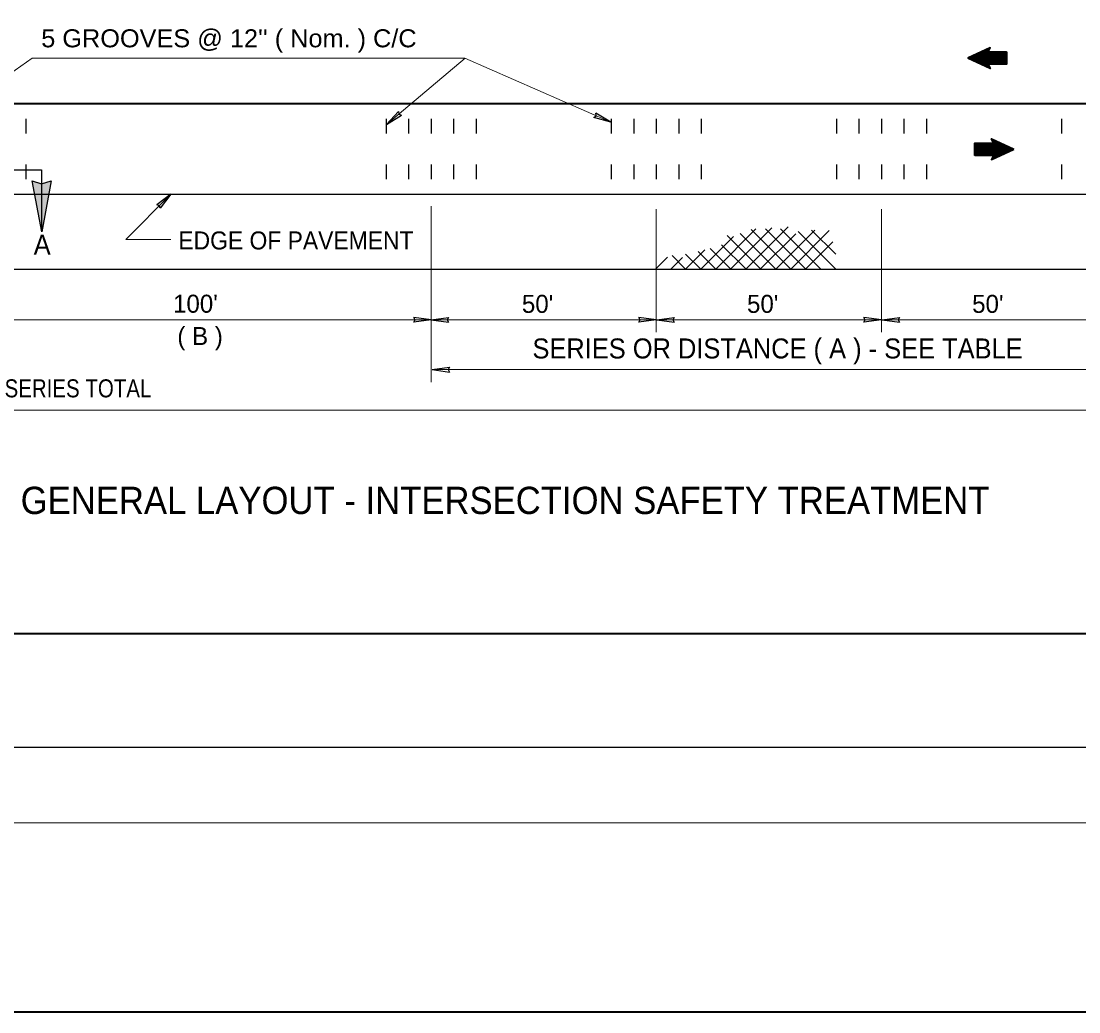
# Model space of a CAD drawing. Extents: x 1615 to 2505, y -386 to 247.
# Drawn here: x 2260.7 to 2330.5, y -326.9 to -261.5 of the extents above; entities that cross this region are included whole.
import ezdxf

# ---------------------------------------------------------------- set-up
doc = ezdxf.new("R2010")
doc.units = 0
doc.header["$LTSCALE"] = 0.51
doc.layers.add('1', color=7, linetype='Continuous', lineweight=25)

msp = doc.modelspace()

# ---------------------------------------------------------------- hatches: boundary and pattern name
at = {"layer": '1'}
msp.add_hatch(color=256, dxfattribs=at).paths.add_polyline_path([(2261.4232, -272.0217), (2262.0505, -272.2343), (2262.6828, -272.0252), (2262.0644, -275.4013)])

# ---------------------------------------------------------------- linework, layer by layer
for p, q in [((2325.7171, -263.7258), (2323.619, -263.7258)), ((2325.7173, -263.7147), (2323.643, -263.7147)), ((2325.7173, -263.7038), (2323.667, -263.7038)), ((2325.7174, -263.6913), (2323.6941, -263.6913)), ((2325.7175, -263.6802), (2323.7181, -263.6802)), ((2325.7175, -263.6692), (2323.7422, -263.6692)), ((2325.7177, -263.6582), (2323.7662, -263.6582)), ((2325.7178, -263.6457), (2323.7933, -263.6457)), ((2325.7178, -263.6333), (2323.8202, -263.6333)), ((2325.718, -263.6195), (2323.8503, -263.6195)), ((2325.7182, -263.6057), (2323.8803, -263.6057)), ((2325.7182, -263.5946), (2323.9043, -263.5946)), ((2325.7183, -263.5836), (2323.9284, -263.5836)), ((2325.7184, -263.5726), (2323.9524, -263.5726)), ((2325.7185, -263.5615), (2323.9765, -263.5615)), ((2325.7186, -263.5503), (2324.0005, -263.5503)), ((2324.4704, -263.538), (2324.0276, -263.538)), ((2324.4763, -263.5269), (2324.0515, -263.5269)), ((2324.4821, -263.5158), (2324.0757, -263.5158)), ((2324.4878, -263.5047), (2324.0996, -263.5047)), ((2324.4944, -263.4923), (2324.1267, -263.4923)), ((2324.5009, -263.4798), (2324.1537, -263.4798)), ((2324.5083, -263.4661), (2324.1837, -263.4661)), ((2324.5154, -263.4522), (2324.2137, -263.4522)), ((2324.5213, -263.4412), (2324.2378, -263.4412)), ((2324.5272, -263.4302), (2324.2618, -263.4302)), ((2324.5328, -263.4191), (2324.2858, -263.4191)), ((2324.5387, -263.4081), (2324.3098, -263.4081)), ((2324.5445, -263.3971), (2324.3338, -263.3971)), ((2324.5511, -263.3845), (2324.3609, -263.3845)), ((2324.5568, -263.3735), (2324.3849, -263.3735)), ((2324.5627, -263.3625), (2324.4089, -263.3625)), ((2324.5684, -263.3514), (2324.4329, -263.3514)), ((2324.5749, -263.3389), (2324.4601, -263.3389)), ((2324.5814, -263.3266), (2324.487, -263.3266)), ((2324.5888, -263.3127), (2324.5172, -263.3127)), ((2324.596, -263.2989), (2324.5471, -263.2989)), ((2324.6018, -263.2878), (2324.5712, -263.2878)), ((2324.6076, -263.2767), (2324.5953, -263.2767)), ((2325.7188, -263.538), (2324.7133, -263.538)), ((2325.7154, -263.9262), (2323.1835, -263.9262)), ((2325.7153, -263.9402), (2323.1933, -263.9402)), ((2325.7155, -263.9125), (2323.2134, -263.9125)), ((2325.7152, -263.9526), (2323.2198, -263.9526)), ((2325.7156, -263.9013), (2323.2375, -263.9013)), ((2325.7151, -263.965), (2323.2464, -263.965)), ((2325.7158, -263.8902), (2323.2617, -263.8902)), ((2325.715, -263.9761), (2323.2699, -263.9761)), ((2325.7158, -263.8793), (2323.2856, -263.8793)), ((2325.7148, -263.9872), (2323.2935, -263.9872)), ((2325.7159, -263.8682), (2323.3098, -263.8682)), ((2325.7148, -263.9981), (2323.317, -263.9981)), ((2325.7159, -263.8572), (2323.3337, -263.8572)), ((2325.7147, -264.0106), (2323.3436, -264.0106)), ((2325.7161, -263.8447), (2323.3608, -263.8447)), ((2325.7145, -264.0217), (2323.3671, -264.0217)), ((2325.7162, -263.8337), (2323.3848, -263.8337)), ((2325.7145, -264.0327), (2323.3908, -264.0327)), ((2325.7163, -263.8226), (2323.4088, -263.8226)), ((2325.7144, -264.0437), (2323.4142, -264.0437)), ((2325.7163, -263.8117), (2323.4328, -263.8117)), ((2325.7143, -264.0548), (2323.4378, -264.0548)), ((2325.7165, -263.7992), (2323.4598, -263.7992)), ((2325.7143, -264.0658), (2323.4614, -264.0658)), ((2325.7167, -263.7867), (2323.4868, -263.7867)), ((2325.7141, -264.0797), (2323.4908, -264.0797)), ((2325.7167, -263.7729), (2323.5169, -263.7729)), ((2325.7139, -264.0935), (2323.5203, -264.0935)), ((2325.7138, -264.106), (2323.5468, -264.106)), ((2325.7168, -263.7591), (2323.5469, -263.7591)), ((2325.7169, -263.7481), (2323.5709, -263.7481)), ((2325.7138, -264.1183), (2323.5733, -264.1183)), ((2325.717, -263.737), (2323.595, -263.737)), ((2325.7137, -264.1293), (2323.5968, -264.1293)), ((2325.7136, -264.1405), (2323.6204, -264.1405)), ((2325.7134, -264.1516), (2323.6439, -264.1516)), ((2325.7133, -264.1639), (2323.6705, -264.1639)), ((2325.7133, -264.175), (2323.694, -264.175)), ((2325.7132, -264.1861), (2323.7176, -264.1861)), ((2325.713, -264.1972), (2323.7412, -264.1972)), ((2325.713, -264.2082), (2323.7648, -264.2082)), ((2325.7129, -264.2192), (2323.7883, -264.2192)), ((2325.7128, -264.2331), (2323.8177, -264.2331)), ((2325.7127, -264.2469), (2323.8473, -264.2469)), ((2325.7125, -264.2592), (2323.8738, -264.2592)), ((2325.7124, -264.2717), (2323.9003, -264.2717)), ((2325.7123, -264.2828), (2323.9238, -264.2828)), ((2325.7122, -264.2938), (2323.9474, -264.2938)), ((2325.7122, -264.3048), (2323.9709, -264.3048)), ((2325.7121, -264.3174), (2323.9974, -264.3174)), ((2324.6245, -264.3284), (2324.0209, -264.3284)), ((2324.4942, -264.3394), (2324.0445, -264.3394)), ((2324.4987, -264.3505), (2324.0681, -264.3505)), ((2324.503, -264.3616), (2324.0916, -264.3616)), ((2324.5074, -264.3727), (2324.1153, -264.3727)), ((2324.513, -264.3865), (2324.1447, -264.3865)), ((2324.5185, -264.4002), (2324.1742, -264.4002)), ((2324.5235, -264.4127), (2324.2007, -264.4127)), ((2324.5285, -264.4252), (2324.2272, -264.4252)), ((2324.5328, -264.4362), (2324.2508, -264.4362)), ((2324.5373, -264.4472), (2324.2743, -264.4472)), ((2324.5418, -264.4583), (2324.2978, -264.4583)), ((2324.5467, -264.4707), (2324.3243, -264.4707)), ((2324.5512, -264.4817), (2324.3479, -264.4817)), ((2324.5556, -264.4929), (2324.3715, -264.4929)), ((2324.56, -264.5039), (2324.395, -264.5039)), ((2324.5644, -264.5149), (2324.4186, -264.5149)), ((2324.5688, -264.526), (2324.4423, -264.526)), ((2324.5744, -264.5398), (2324.4717, -264.5398)), ((2324.5799, -264.5537), (2324.5011, -264.5537)), ((2324.5848, -264.5662), (2324.5276, -264.5662)), ((2324.5898, -264.5785), (2324.5542, -264.5785)), ((2324.5943, -264.5896), (2324.5776, -264.5896)), ((2284.8092, -268.3177), (2285.5853, -267.4552)), ((2284.8092, -268.3177), (2285.7893, -267.6966)), ((2299.5982, -268.1627), (2298.4823, -267.8448)), ((2299.5982, -268.1627), (2298.6093, -267.5557)), ((2261.0168, -267.9463), (2261.0168, -268.9059)), ((2284.7768, -267.9463), (2284.7768, -268.9059)), ((2286.2618, -267.9463), (2286.2618, -268.9059)), ((2287.7468, -267.9463), (2287.7468, -268.9059)), ((2289.2318, -267.9463), (2289.2318, -268.9059)), ((2290.7168, -267.9463), (2290.7168, -268.9059)), ((2299.6268, -267.9463), (2299.6268, -268.9059)), ((2301.1118, -267.9463), (2301.1118, -268.9059)), ((2302.5968, -267.9463), (2302.5968, -268.9059)), ((2304.0818, -267.9463), (2304.0818, -268.9059)), ((2305.5668, -267.9463), (2305.5668, -268.9059)), ((2314.4768, -267.9463), (2314.4768, -268.9059)), ((2315.9618, -267.9463), (2315.9618, -268.9059)), ((2317.4468, -267.9463), (2317.4468, -268.9059)), ((2318.9318, -267.9463), (2318.9318, -268.9059)), ((2320.4168, -267.9463), (2320.4168, -268.9059)), ((2329.3268, -267.9463), (2329.3268, -268.9059)), ((2324.7373, -269.2756), (2324.754, -269.2756)), ((2324.7418, -269.2866), (2324.7775, -269.2866)), ((2324.7468, -269.299), (2324.804, -269.299)), ((2323.6158, -269.9969), (2326.0219, -269.9969)), ((2323.6159, -269.9748), (2326.0699, -269.9748)), ((2323.6159, -269.9858), (2326.046, -269.9858)), ((2323.616, -269.9637), (2326.0941, -269.9637)), ((2323.6161, -269.9527), (2326.1182, -269.9527)), ((2323.6162, -269.9388), (2326.1481, -269.9388)), ((2323.6163, -269.925), (2326.1383, -269.925)), ((2323.6165, -269.9125), (2326.1118, -269.9125)), ((2323.6166, -269.9002), (2326.0852, -269.9002)), ((2323.6167, -269.8891), (2326.0617, -269.8891)), ((2323.6168, -269.867), (2326.0146, -269.867)), ((2323.6168, -269.878), (2326.0381, -269.878)), ((2323.6169, -269.8546), (2325.9881, -269.8546)), ((2323.6171, -269.8324), (2325.9409, -269.8324)), ((2323.6171, -269.8435), (2325.9645, -269.8435)), ((2323.6173, -269.8103), (2325.8938, -269.8103)), ((2323.6173, -269.8214), (2325.9174, -269.8214)), ((2323.6174, -269.7992), (2325.8702, -269.7992)), ((2323.6175, -269.7855), (2325.8408, -269.7855)), ((2323.6177, -269.7716), (2325.8113, -269.7716)), ((2323.6178, -269.7467), (2325.7583, -269.7467)), ((2323.6178, -269.7592), (2325.7849, -269.7592)), ((2323.618, -269.7357), (2325.7348, -269.7357)), ((2323.6181, -269.7247), (2325.7112, -269.7247)), ((2323.6182, -269.7136), (2325.6877, -269.7136)), ((2323.6183, -269.6901), (2325.6376, -269.6901)), ((2323.6183, -269.7012), (2325.6612, -269.7012)), ((2323.6184, -269.6791), (2325.614, -269.6791)), ((2323.6186, -269.6569), (2325.5668, -269.6569)), ((2323.6186, -269.668), (2325.5905, -269.668)), ((2323.6188, -269.6458), (2325.5433, -269.6458)), ((2323.6189, -269.6182), (2325.4843, -269.6182)), ((2323.6189, -269.632), (2325.5139, -269.632)), ((2323.6191, -269.6058), (2325.4579, -269.6058)), ((2323.6192, -269.5933), (2325.4313, -269.5933)), ((2323.6193, -269.5823), (2325.4078, -269.5823)), ((2323.6194, -269.5712), (2325.3843, -269.5712)), ((2323.6195, -269.5602), (2325.3607, -269.5602)), ((2323.6196, -269.5477), (2325.3342, -269.5477)), ((2324.7072, -269.5367), (2325.3107, -269.5367)), ((2324.7517, -269.3114), (2324.8305, -269.3114)), ((2324.7573, -269.3252), (2324.86, -269.3252)), ((2324.7628, -269.3391), (2324.8894, -269.3391)), ((2324.7672, -269.3502), (2324.913, -269.3502)), ((2324.7717, -269.3612), (2324.9367, -269.3612)), ((2324.7761, -269.3722), (2324.9601, -269.3722)), ((2324.7805, -269.3833), (2324.9838, -269.3833)), ((2324.7849, -269.3943), (2325.0073, -269.3943)), ((2324.7898, -269.4068), (2325.0338, -269.4068)), ((2324.7943, -269.4178), (2325.0573, -269.4178)), ((2324.7988, -269.4288), (2325.0808, -269.4288)), ((2324.8032, -269.44), (2325.1045, -269.44)), ((2324.8081, -269.4524), (2325.1309, -269.4524)), ((2324.8131, -269.4648), (2325.1574, -269.4648)), ((2324.8186, -269.4787), (2325.1869, -269.4787)), ((2324.8242, -269.4925), (2325.2164, -269.4925)), ((2324.8287, -269.5036), (2325.24, -269.5036)), ((2324.833, -269.5146), (2325.2636, -269.5146)), ((2324.8375, -269.5257), (2325.2871, -269.5257)), ((2323.6129, -270.3272), (2324.6183, -270.3272)), ((2323.613, -270.3147), (2325.3312, -270.3147)), ((2323.6131, -270.3037), (2325.3552, -270.3037)), ((2323.6132, -270.2926), (2325.3792, -270.2926)), ((2323.6133, -270.2815), (2325.4032, -270.2815)), ((2323.6134, -270.2705), (2325.4273, -270.2705)), ((2323.6135, -270.2594), (2325.4513, -270.2594)), ((2323.6137, -270.2456), (2325.4813, -270.2456)), ((2323.6138, -270.2193), (2325.5383, -270.2193)), ((2323.6138, -270.2318), (2325.5114, -270.2318)), ((2323.6139, -270.2069), (2325.5654, -270.2069)), ((2323.6141, -270.1848), (2325.6135, -270.1848)), ((2323.6141, -270.1959), (2325.5894, -270.1959)), ((2323.6143, -270.1613), (2325.6646, -270.1613)), ((2323.6143, -270.1737), (2325.6375, -270.1737)), ((2323.6144, -270.1503), (2325.6886, -270.1503)), ((2323.6145, -270.1392), (2325.7126, -270.1392)), ((2323.6146, -270.1282), (2325.7366, -270.1282)), ((2323.6147, -270.1171), (2325.7607, -270.1171)), ((2323.6148, -270.106), (2325.7847, -270.106)), ((2323.615, -270.0783), (2325.8448, -270.0783)), ((2323.615, -270.0922), (2325.8148, -270.0922)), ((2323.6152, -270.066), (2325.8718, -270.066)), ((2323.6153, -270.0425), (2325.9229, -270.0425)), ((2323.6153, -270.0535), (2325.8989, -270.0535)), ((2323.6154, -270.0314), (2325.9469, -270.0314)), ((2323.6155, -270.0204), (2325.9709, -270.0204)), ((2323.6157, -270.0079), (2325.9979, -270.0079)), ((2324.724, -270.5883), (2324.7364, -270.5883)), ((2324.7298, -270.5772), (2324.7604, -270.5772)), ((2324.7357, -270.5662), (2324.7845, -270.5662)), ((2324.7428, -270.5524), (2324.8144, -270.5524)), ((2324.7502, -270.5386), (2324.8446, -270.5386)), ((2324.7567, -270.5262), (2324.8715, -270.5262)), ((2324.7632, -270.5137), (2324.8987, -270.5137)), ((2324.7689, -270.5027), (2324.9227, -270.5027)), ((2324.7748, -270.4916), (2324.9467, -270.4916)), ((2324.7806, -270.4806), (2324.9707, -270.4806)), ((2324.7871, -270.4681), (2324.9978, -270.4681)), ((2324.7929, -270.457), (2325.0218, -270.457)), ((2324.7988, -270.446), (2325.0458, -270.446)), ((2324.8045, -270.435), (2325.0698, -270.435)), ((2324.8103, -270.424), (2325.0938, -270.424)), ((2324.8162, -270.4128), (2325.118, -270.4128)), ((2324.8234, -270.3991), (2325.1479, -270.3991)), ((2324.8307, -270.3852), (2325.178, -270.3852)), ((2324.8372, -270.3728), (2325.205, -270.3728)), ((2324.8438, -270.3603), (2325.2321, -270.3603)), ((2324.8496, -270.3492), (2325.256, -270.3492)), ((2324.8553, -270.3382), (2325.2802, -270.3382)), ((2324.8612, -270.3272), (2325.3041, -270.3272)), ((2254.0899, -271.2995), (2261.744, -271.2995)), ((2261.0168, -270.9397), (2261.0168, -271.9063)), ((2261.3172, -271.2995), (2262.0495, -271.2995)), ((2262.0495, -271.2995), (2262.0495, -275.2552)), ((2284.7768, -270.9397), (2284.7768, -271.9063)), ((2286.2618, -270.9397), (2286.2618, -271.9063)), ((2287.7468, -270.9397), (2287.7468, -271.9063)), ((2289.2318, -270.9397), (2289.2318, -271.9063)), ((2290.7168, -270.9397), (2290.7168, -271.9063)), ((2299.6268, -270.9397), (2299.6268, -271.9063)), ((2301.1118, -270.9397), (2301.1118, -271.9063)), ((2302.5968, -270.9397), (2302.5968, -271.9063)), ((2304.0818, -270.9397), (2304.0818, -271.9063)), ((2305.5668, -270.9397), (2305.5668, -271.9063)), ((2314.4768, -270.9397), (2314.4768, -271.9063)), ((2315.9618, -270.9397), (2315.9618, -271.9063)), ((2317.4468, -270.9397), (2317.4468, -271.9063)), ((2318.9318, -270.9397), (2318.9318, -271.9063)), ((2320.4168, -270.9397), (2320.4168, -271.9063)), ((2329.3268, -270.9397), (2329.3268, -271.9063)), ((2209.3534, -272.8963), (2365.4616, -272.8963)), ((2270.5797, -272.9159), (2269.6552, -273.617)), ((2270.5797, -272.9159), (2269.8785, -273.8404)), ((2209.3534, -277.8463), (2365.4616, -277.8463)), ((2287.7466, -281.2022), (2286.5971, -281.0442)), ((2287.7471, -281.2032), (2288.8966, -281.0453)), ((2302.5966, -281.2022), (2301.4471, -281.0442)), ((2302.6318, -281.2032), (2303.7813, -281.0453)), ((2317.4466, -281.2022), (2316.2971, -281.0442)), ((2317.5003, -281.2032), (2318.6498, -281.0453)), ((2287.7466, -281.2022), (2286.5971, -281.3601)), ((2287.7471, -281.2032), (2288.8966, -281.3612)), ((2302.5966, -281.2022), (2301.4471, -281.3601)), ((2302.6318, -281.2032), (2303.7813, -281.3612)), ((2317.4466, -281.2022), (2316.2971, -281.3601)), ((2317.5003, -281.2032), (2318.6498, -281.3612)), ((2287.8081, -284.4818), (2288.9577, -284.3239)), ((2287.8081, -284.4818), (2288.9577, -284.6398)), ((2146.5313, -309.3933), (2491.5589, -309.3933))]:
    msp.add_line(p, q, dxfattribs=at)
at = {"layer": '1', "lineweight": 13}
for p, q in [((2255.0618, -268.4027), (2261.4201, -263.9365)), ((2261.4201, -263.9365), (2289.9769, -263.9365)), ((2284.8087, -268.3174), (2290.0024, -263.9298)), ((2299.5982, -268.1632), (2289.9769, -263.9365)), ((2287.7468, -273.6983), (2287.7468, -285.3069)), ((2302.5968, -273.8863), (2302.5968, -282.0059)), ((2317.4468, -273.8863), (2317.4468, -282.0059)), ((2309.1704, -275.1932), (2306.5173, -277.8463)), ((2310.2298, -275.1238), (2307.4973, -277.8562)), ((2308.1309, -275.5), (2310.4673, -277.8364)), ((2311.289, -275.0545), (2308.4973, -277.8463)), ((2308.8635, -275.2427), (2311.4772, -277.8562)), ((2311.8138, -275.5198), (2309.4773, -277.8364)), ((2309.8139, -275.203), (2312.4473, -277.8364)), ((2313.0513, -275.2723), (2310.4773, -277.8463)), ((2310.7842, -275.1832), (2313.4572, -277.8562)), ((2314.0017, -275.3119), (2311.4673, -277.8463)), ((2311.9623, -275.3713), (2314.4373, -277.8463)), ((2314.4373, -276.8563), (2312.8334, -275.2723)), ((2307.6854, -275.6882), (2305.5273, -277.8463)), ((2306.8934, -276.2425), (2308.4973, -277.8265)), ((2307.2795, -275.6387), (2309.4972, -277.8562)), ((2314.2492, -276.0544), (2312.4473, -277.8562)), ((2303.6463, -276.9553), (2304.5373, -277.8463)), ((2305.8044, -276.5792), (2304.5373, -277.8463)), ((2304.5373, -276.8563), (2305.5273, -277.8463)), ((2305.3688, -276.6979), (2306.5173, -277.8463)), ((2306.1608, -276.4999), (2307.527, -277.8463)), ((2302.5573, -277.8463), (2303.3493, -277.0543)), ((2304.3194, -277.0742), (2303.5274, -277.8662)), ((2258.071, -281.2027), (2287.7468, -281.2027)), ((2287.7468, -281.2027), (2302.5968, -281.2027)), ((2302.6316, -281.2027), (2317.4468, -281.2027)), ((2317.5, -281.2027), (2332.2966, -281.2027)), ((2287.8079, -284.4812), (2332.2966, -284.4812)), ((2198.6468, -287.1615), (2365.7596, -287.1615)), ((2131.5298, -314.394), (2491.5589, -314.394))]:
    msp.add_line(p, q, dxfattribs=at)
at = {"layer": '1', "lineweight": 35}
msp.add_line((2384.7666, -266.9563), (2257.4241, -266.9563), dxfattribs=at)
at = {"layer": '1', "lineweight": 40}
msp.add_line((2161.5318, -301.8931), (2486.5583, -301.8931), dxfattribs=at)
at = {"layer": '1', "lineweight": 35}
msp.add_lwpolyline([(2115.3312, -326.8537), (2505.1378, -326.8537), (2505.1378, -44.0863), (2115.3312, -44.0863)], close=True, dxfattribs=at)
for points in [[(2325.712, -264.3427), (2325.712, -263.5325), (2324.4765, -263.5325), (2324.6183, -263.2557), (2323.1533, -263.9307)], [(2325.712, -263.519), (2325.712, -264.3292), (2324.4765, -264.3292), (2324.6183, -264.606), (2323.1533, -263.9307)], [(2323.6197, -270.3461), (2323.6197, -269.536), (2324.8551, -269.536), (2324.7133, -269.2592), (2326.1783, -269.9343)], [(2323.6197, -269.5225), (2323.6197, -270.3326), (2324.8551, -270.3326), (2324.7133, -270.6093), (2326.1783, -269.9343)]]:
    msp.add_lwpolyline(points, dxfattribs=at)
at = {"layer": '1'}
for points in [[(2285.5853, -267.4552), (2285.6204, -267.6346), (2285.7893, -267.6966)], [(2298.4823, -267.8448), (2298.6278, -267.7345), (2298.6093, -267.5557)], [(2269.8785, -273.8404), (2269.8286, -273.6647), (2269.6552, -273.617)], [(2286.5971, -281.3601), (2286.686, -281.2005), (2286.5971, -281.0442)], [(2288.8966, -281.0453), (2288.8077, -281.2048), (2288.8966, -281.3612)], [(2301.4471, -281.3601), (2301.536, -281.2005), (2301.4471, -281.0442)], [(2303.7813, -281.0453), (2303.6923, -281.2048), (2303.7813, -281.3612)], [(2316.2971, -281.3601), (2316.386, -281.2005), (2316.2971, -281.0442)], [(2318.6498, -281.0453), (2318.5608, -281.2048), (2318.6498, -281.3612)], [(2288.9577, -284.3239), (2288.8687, -284.4834), (2288.9577, -284.6398)]]:
    msp.add_lwpolyline(points, dxfattribs=at)
msp.add_lwpolyline([(2261.4232, -272.0217), (2262.0505, -272.2343), (2262.6828, -272.0252), (2262.0644, -275.4013)], close=True, dxfattribs=at)
at = {"layer": '1', "lineweight": 13}
msp.add_lwpolyline([(2270.5803, -275.8862), (2267.6103, -275.8862), (2270.5803, -272.9162)], dxfattribs=at)

# ---------------------------------------------------------------- texts
at = {"layer": '1'}
for s, height, width, p in [("5 GROOVES @ 12'' ( Nom. ) C/C", 1.188, 1.05, (2262.0289, -263.2164)), ('A', 1.32, 0.95, (2261.532, -276.8968)), ('EDGE OF PAVEMENT', 1.188, 0.95, (2271.0713, -276.5535)), ('SERIES OR DISTANCE ( A ) - SEE TABLE', 1.32, 0.95, (2294.433, -283.7452)), ('SERIES TOTAL', 1.188, 0.85, (2259.6125, -286.3114)), ('GENERAL LAYOUT - INTERSECTION SAFETY TREATMENT  ', 1.8, 0.95, (2260.6725, -294.0092))]:
    msp.add_text(s, height=height, dxfattribs=dict(at, width=width)).set_placement(p)
for s, p in [("100'", (2270.7228, -280.728)), ("50'", (2293.7348, -280.7374)), ("50'", (2308.5848, -280.7374)), ("50'", (2323.4348, -280.7374)), ('( B )', (2271.0076, -282.8596))]:
    msp.add_text(s, height=1.188, dxfattribs=at).set_placement(p)

doc.saveas('drawing.dxf')
